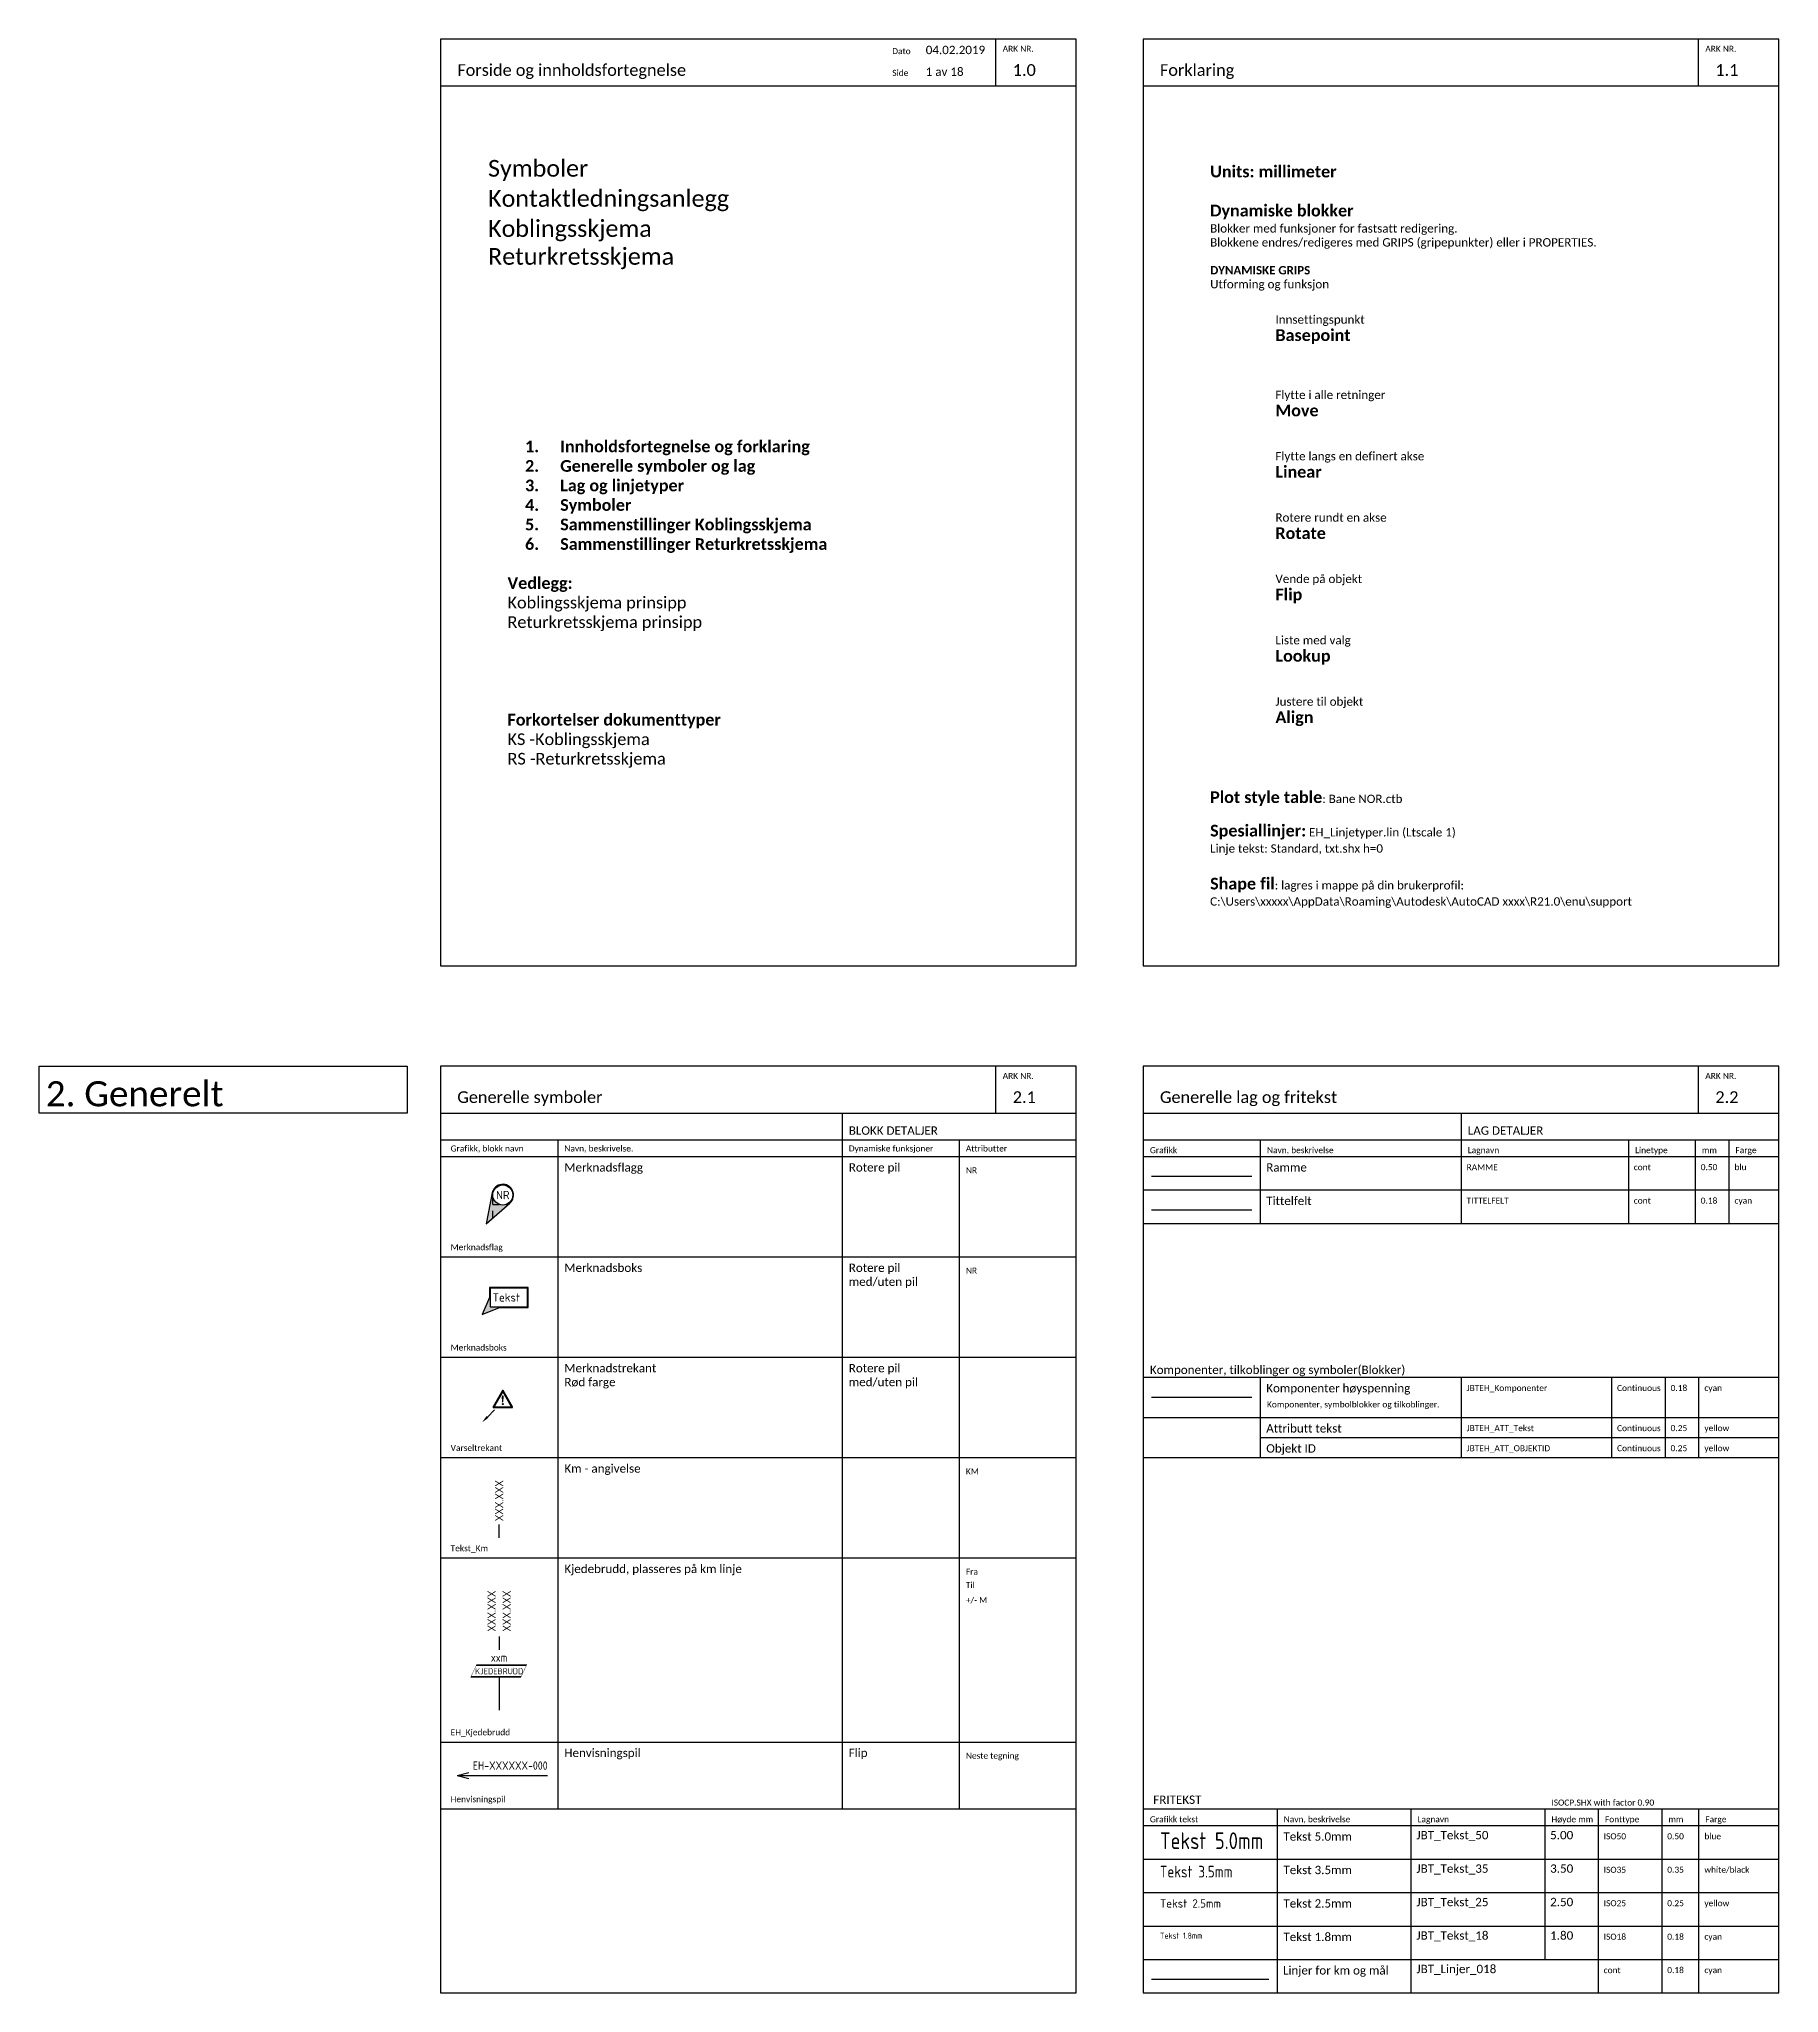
# Model space of a CAD drawing. Header units: metres. Extents: x -951 to 2504, y -1674 to 782.
# Drawn here: x 1136 to 1656, y -89 to 495 of the extents above; entities that cross this region are included whole.
import ezdxf
from ezdxf.enums import TextEntityAlignment as Align

# ---------------------------------------------------------------- set-up
doc = ezdxf.new("R2010")
doc.units = ezdxf.units.M
doc.layers.get('0').update_dxf_attribs({"color": 211})
for name, color, linetype in [('JBT_Linjer_018', 4, 'Continuous'), ('JBT_Roed merknad', 230, 'Continuous'), ('JBT_Tekst_18', 4, 'Continuous'), ('JBT_Tekst_25', 2, 'Continuous'), ('JBT_Tekst_35', 7, 'Continuous'), ('JBT_Tekst_50', 5, 'Continuous'), ('JBTEH_Komponenter', 4, 'Continuous'), ('RAMME', 5, 'Continuous'), ('RAMME SYMBOLER', 4, 'Continuous'), ('RAMME TEKST', 7, 'Continuous'), ('TITTELFELT', 4, 'Continuous')]:
    doc.layers.add(name, color=color, linetype=linetype)
doc.styles.add('Arial', font='arialbd.ttf')
doc.styles.add('Calibri', font='calibri.ttf')
doc.styles.add('ISO18', font='isocp.shx', dxfattribs={"width": 0.85, "height": 1.8})
doc.styles.add('ISO25', font='iso3098.shx', dxfattribs={"height": 2.5})
doc.styles.add('ISO35', font='isocp.shx', dxfattribs={"width": 0.9, "height": 3.5})
doc.styles.add('ISO50', font='isocp.shx', dxfattribs={"width": 0.9, "height": 5})

# ---------------------------------------------------------------- blocks, each defined once
blk = doc.blocks.new('*U84')
h = blk.add_hatch(color=256)
h.dxf.hatch_style = 1
h.paths.add_polyline_path([(-2.65, 0.2), (2.65, 0.2), (0, 4.8)], flags=16)
edge = h.paths.add_edge_path()
edge.add_line((-2.83, 0), (2.83, 0))
edge.add_arc((2.83, 0.1), 0.1, 270, 390)
edge.add_line((2.91, 0.15), (0.09, 5.05))
edge.add_arc((0, 5), 0.1, 30, 150)
edge.add_line((-0.09, 5.05), (-2.91, 0.15))
edge.add_arc((-2.83, 0.1), 0.1, 150, 270)
h = blk.add_hatch(color=256)
h.dxf.hatch_style = 1
edge = h.paths.add_edge_path()
edge.add_line((-0.15, 3.24), (-0.06, 1.65))
edge.add_arc((0, 1), 0.65, 84.78818, 95.21182, ccw=False)
edge.add_line((0.06, 1.65), (0.15, 3.24))
edge.add_arc((0, 3.25), 0.15, 356.7432, 543.2568)
h = blk.add_hatch(color=256)
h.dxf.hatch_style = 1
edge = h.paths.add_edge_path()
edge.add_arc((0, 1), 0.15, 0, 360)
h = blk.add_hatch(color=256)
h.dxf.hatch_style = 1
h.paths.add_polyline_path([(-6.19, -4.46), (-4.86, -2.6), (-4.33, -3.13)])
blk.add_line((-2.47, -0.74), (-4.6, -2.86))
for points in [[(-2.83, 0), (2.83, 0, 0.57735), (2.91, 0.15), (0.09, 5.05, 0.57735), (-0.09, 5.05), (-2.91, 0.15, 0.57735)], [(-0.15, 3.24), (-0.06, 1.65, -0.045513), (0.06, 1.65), (0.15, 3.24, 1.058521)]]:
    blk.add_lwpolyline(points, format="xyb", close=True)
blk.add_lwpolyline([(-2.65, 0.2), (2.65, 0.2), (0, 4.8)], close=True)
blk.add_circle((0, 1), 0.15)
blk = doc.blocks.new('Tekst_Km')
at = {"layer": 'JBT_Linjer_018'}
blk.add_line((0, -4), (0, 0), dxfattribs=at)
at = {"style": 'ISO25', "width": 0.9}
blk.add_attdef('KM', text='', height=2.5, rotation=90, dxfattribs=at).set_placement((0, 1), align=Align.MIDDLE_LEFT)
blk = doc.blocks.new('*U80')
at = {"layer": 'JBT_Linjer_018'}
for q in [(3.4, 0.91), (27, 0), (3.4, -0.91)]:
    blk.add_line((0, 0), q, dxfattribs=at)
at = {"style": 'ISO25', "width": 0.9}
blk.add_attdef('HENVISING', text='', height=2.5, dxfattribs=at).set_placement((27, 1.7), align=Align.RIGHT)
blk = doc.blocks.new('EH_Kjedebrudd')
at = {"color": 4}
for p, q in [((0, 0), (0, -4)), ((0, -12), (0, -22))]:
    blk.add_line(p, q, dxfattribs=at)
blk.add_lwpolyline([(-8.43, -12, 0.5, 0.5, 0), (6.57, -12, 0.1, 0.1, 0), (8.2, -8.5, 0.5, 0.5, 0), (-6.8, -8.5, 0.1, 0.1, 0)], format="xyseb", close=True)
at = {"color": 4, "linetype": 'ByBlock', "style": 'ISO25', "width": 0.9}
blk.add_text('KJEDEBRUDD', height=1.8, dxfattribs=at).set_placement((0, -11.25), align=Align.CENTER)
at = {"color": 2, "style": 'ISO25', "width": 0.9}
for tag, p in [('KB-FRA', (-2.25, 1.5)), ('KB-TIL', (2.25, 1.5))]:
    blk.add_attdef(tag, text='', height=2.5, rotation=90, dxfattribs=at).set_placement(p, align=Align.MIDDLE_LEFT)
blk.add_attdef('KB-M', text='', height=2.5, dxfattribs=at).set_placement((0, -7.5), align=Align.CENTER)
blk = doc.blocks.new('Merknadsboks')
h = blk.add_hatch(color=256)
h.dxf.hatch_style = 1
h.paths.add_polyline_path([(2.32, 2.32), (13.52, 2.32), (13.52, 7.92), (2.32, 7.92)], flags=16)
h.paths.add_polyline_path([(0, 0), (5.12, 2.12), (13.72, 2.12), (13.72, 8.12), (2.12, 8.12), (2.12, 5.12)])
for points in [[(0, 0), (5.12, 2.12), (13.72, 2.12), (13.72, 8.12), (2.12, 8.12), (2.12, 5.12)], [(2.32, 2.32), (13.52, 2.32), (13.52, 7.92), (2.32, 7.92)]]:
    blk.add_lwpolyline(points, close=True)
at = {"style": 'ISO25'}
blk.add_attdef('TEKST', (3.12, 3.87), '', height=2.5, dxfattribs=at)
blk = doc.blocks.new('Merknadsflag')
h = blk.add_hatch()
h.set_pattern_fill('ANGLE', color=256)
h.set_pattern_definition([(0, (0, 0), (0, 6.985), [5.08, -1.905]), (90, (0, 0), (-6.985, 4e-16), [5.08, -1.905])])
edge = h.paths.add_edge_path(flags=16)
edge.add_arc((0, 3.5), 3, 0, 360)
edge = h.paths.add_edge_path()
edge.add_arc((0, 3.5), 3.2, 311.33708, 528.66292)
edge.add_line((-5, -5.16), (2.11, 1.1))
h = blk.add_hatch(color=256)
h.dxf.hatch_style = 1
edge = h.paths.add_edge_path(flags=16)
edge.add_arc((0, 3.5), 3, 0, 360)
edge = h.paths.add_edge_path()
edge.add_line((-3.14, 4.13), (-5, -5.16))
edge.add_line((-5, -5.16), (2.11, 1.1))
edge.add_arc((0, 3.5), 3.2, 311.33708, 528.66292)
blk.add_lwpolyline([(-3.14, 4.13), (-5, -5.16), (2.11, 1.1, 1.393261)], format="xyb", close=True)
blk.add_circle((0, 3.5), 3)
at = {"style": 'ISO25'}
blk.add_attdef('NR', text='', height=2.5, dxfattribs=at).set_placement((0, 3.5), align=Align.MIDDLE)

msp = doc.modelspace()

# ---------------------------------------------------------------- linework, layer by layer
at = {"layer": 'JBT_Linjer_018'}
msp.add_line((1503.12, -85), (1468.12, -85), dxfattribs=at)
at = {"layer": 'JBTEH_Komponenter'}
msp.add_line((1498.12, 89), (1468.12, 89), dxfattribs=at)
at = {"layer": 'RAMME'}
msp.add_line((1498.12, 155), (1468.12, 155), dxfattribs=at)
for points in [[(1445.62, 495), (1255.62, 495), (1255.62, 218), (1445.62, 218)], [(1655.62, 495), (1465.62, 495), (1465.62, 218), (1655.62, 218)], [(1135.62, 188), (1245.62, 188), (1245.62, 174), (1135.62, 174)], [(1445.62, 188), (1255.62, 188), (1255.62, -89), (1445.62, -89)], [(1655.62, 188), (1465.62, 188), (1465.62, -89), (1655.62, -89)]]:
    msp.add_lwpolyline(points, close=True, dxfattribs=at)
for points in [[(1255.62, 481), (1445.62, 481)], [(1465.62, 481), (1655.62, 481)], [(1255.62, 174), (1445.62, 174)], [(1465.62, 174), (1655.62, 174)]]:
    msp.add_lwpolyline(points, dxfattribs=at)
at = {"layer": 'RAMME SYMBOLER'}
for p, q in [((1421.62, 481), (1421.62, 495)), ((1631.62, 481), (1631.62, 495)), ((1421.62, 174), (1421.62, 188)), ((1631.62, 174), (1631.62, 188)), ((1375.62, 174), (1375.62, -34)), ((1560.62, 174), (1560.62, 141)), ((1255.62, 166), (1445.62, 166)), ((1290.62, 166), (1290.62, -34)), ((1410.62, 166), (1410.62, -34)), ((1465.62, 166), (1655.62, 166)), ((1500.62, 166), (1500.62, 141)), ((1610.62, 166), (1610.62, 141)), ((1630.62, 166), (1630.62, 141)), ((1640.62, 166), (1640.62, 141)), ((1255.62, 161), (1445.62, 161)), ((1465.62, 161), (1655.62, 161)), ((1465.62, 151), (1655.62, 151)), ((1465.62, 141), (1655.62, 141)), ((1255.62, 131), (1445.62, 131)), ((1255.62, 101), (1445.62, 101)), ((1465.62, 95), (1655.62, 95)), ((1500.62, 95), (1500.62, 71)), ((1560.62, 95), (1560.62, 71)), ((1605.62, 95), (1605.62, 71)), ((1621.62, 95), (1621.62, 71)), ((1631.62, 95), (1631.62, 71)), ((1465.62, 83), (1655.62, 83)), ((1500.62, 77), (1655.62, 77)), ((1255.62, 71), (1445.62, 71)), ((1465.62, 71), (1655.62, 71)), ((1255.62, 41), (1445.62, 41)), ((1255.62, -14), (1445.62, -14)), ((1255.62, -34), (1445.62, -34)), ((1465.62, -34), (1655.62, -34)), ((1505.62, -34), (1505.62, -79)), ((1545.62, -34), (1545.62, -79)), ((1585.62, -34), (1585.62, -79)), ((1601.62, -34), (1601.62, -79)), ((1620.62, -34), (1620.62, -79)), ((1631.62, -34), (1631.62, -79)), ((1465.62, -39), (1655.62, -39)), ((1505.62, -39), (1505.62, -79)), ((1465.62, -49), (1655.62, -49)), ((1465.62, -59), (1655.62, -59)), ((1465.62, -69), (1655.62, -69)), ((1465.62, -79), (1655.62, -79)), ((1505.62, -79), (1505.62, -89)), ((1545.62, -79), (1545.62, -89)), ((1601.62, -79), (1601.62, -89)), ((1620.62, -79), (1620.62, -89)), ((1631.62, -79), (1631.62, -89))]:
    msp.add_line(p, q, dxfattribs=at)
at = {"layer": 'TITTELFELT'}
msp.add_line((1498.12, 145), (1468.12, 145), dxfattribs=at)

# ---------------------------------------------------------------- block references
at = {"layer": 'JBT_Linjer_018'}
msp.add_blockref('EH_Kjedebrudd', (1273.12, 17.5), dxfattribs=at).add_auto_attribs({'KB-FRA': 'XXX.XXX', 'KB-TIL': 'XXX.XXX', 'KB-M': 'xxm'})
at = {"layer": 'JBT_Roed merknad'}
msp.add_blockref('*U84', (1274.21, 86), dxfattribs=at)
at = {"layer": 'JBT_Tekst_25'}
for name, p, values in [('Merknadsflag', (1274.21, 146), {'NR': 'NR'}), ('Merknadsboks', (1268.08, 113.77), {'TEKST': 'Tekst'}), ('Tekst_Km', (1273.12, 51), {'KM': 'XXX.XXX'}), ('*U80', (1260.62, -24), {'HENVISING': 'EH-XXXXXX-000'})]:
    msp.add_blockref(name, p, dxfattribs=at).add_auto_attribs(values)

# ---------------------------------------------------------------- texts
at = {"layer": 'JBT_Tekst_18', "linetype": 'ByBlock', "insert": (1470.62, -71), "char_height": 1.8, "attachment_point": 1, "style": 'ISO18'}
msp.add_mtext_dynamic_manual_height_columns('Tekst 1.8mm', width=46, gutter_width=6.5, heights=[0], dxfattribs=at)
at = {"layer": 'JBT_Tekst_25', "insert": (1470.62, -61), "char_height": 2.5, "attachment_point": 1, "style": 'ISO25'}
msp.add_mtext_dynamic_manual_height_columns('Tekst 2.5mm', width=46, gutter_width=6.5, heights=[0], dxfattribs=at)
at = {"layer": 'JBT_Tekst_35', "insert": (1470.62, -51), "char_height": 3.5, "attachment_point": 1, "style": 'ISO35'}
msp.add_mtext_dynamic_manual_height_columns('Tekst 3.5mm', width=46, gutter_width=6.5, heights=[0], dxfattribs=at)
at = {"layer": 'JBT_Tekst_50', "insert": (1470.62, -41), "char_height": 5, "attachment_point": 1, "style": 'ISO50'}
msp.add_mtext_dynamic_manual_height_columns('Tekst 5.0mm', width=46, gutter_width=6.5, heights=[0], dxfattribs=at)
at = {"layer": 'RAMME TEKST', "linetype": 'ByBlock', "style": 'Calibri'}
for s, height, p in [('Dato', 1.8, (1390.62, 490.5)), ('04.02.2019', 2.5, (1400.62, 490.5)), ('ARK NR.', 1.8, (1423.62, 491.2)), ('ARK NR.', 1.8, (1633.62, 491.2)), ('Forside og innholdsfortegnelse', 3.5, (1260.62, 484)), ('Side', 1.8, (1390.62, 484)), ('1 av 18', 2.5, (1400.62, 484)), ('1.0', 3.5, (1426.62, 484)), ('Forklaring', 3.5, (1470.62, 484)), ('1.1', 3.5, (1636.62, 484)), ('ARK NR.', 1.8, (1423.62, 184.2)), ('ARK NR.', 1.8, (1633.62, 184.2)), ('Generelle symboler', 3.5, (1260.62, 177)), ('2.1', 3.5, (1426.62, 177)), ('Generelle lag og fritekst', 3.5, (1470.62, 177)), ('2.2', 3.5, (1636.62, 177)), ('BLOKK DETALJER', 2.5, (1377.62, 167.5)), ('LAG DETALJER', 2.5, (1562.62, 167.5)), ('Grafikk, blokk navn', 1.8, (1258.62, 162.5)), ('Navn, beskrivelse. ', 1.8, (1292.62, 162.5)), ('Dynamiske funksjoner', 1.8, (1377.62, 162.5)), ('Attributter', 1.8, (1412.62, 162.5)), ('Grafikk', 1.8, (1467.62, 162)), ('Navn, beskrivelse', 1.8, (1502.62, 162)), ('Lagnavn', 1.8, (1562.62, 162)), ('Linetype', 1.8, (1612.62, 162)), ('Farge', 1.8, (1642.62, 162)), ('RAMME', 1.8, (1562.28, 156.91)), ('cont', 1.8, (1612.24, 156.91)), ('0.50', 1.8, (1632.24, 156.92)), ('mm', 1.8, (1632.6, 162)), ('blu', 1.8, (1642.34, 156.92)), ('TITTELFELT', 1.8, (1562.28, 146.91)), ('cont', 1.8, (1612.24, 146.91)), ('0.18', 1.8, (1632.24, 146.92)), ('cyan', 1.8, (1642.34, 146.92)), ('Komponenter, symbolblokker og tilkoblinger.  ', 1.8, (1502.62, 86)), ('JBTEH_Komponenter', 1.8, (1562.28, 90.91)), ('Continuous', 1.8, (1607.24, 90.91)), ('0.18', 1.8, (1623.24, 90.92)), ('cyan', 1.8, (1633.34, 90.92)), ('JBTEH_ATT_Tekst', 1.8, (1562.28, 78.91)), ('Continuous', 1.8, (1607.24, 78.91)), ('0.25', 1.8, (1623.24, 78.92)), ('yellow', 1.8, (1633.34, 78.92)), ('JBTEH_ATT_OBJEKTID', 1.8, (1562.28, 72.91)), ('Continuous', 1.8, (1607.24, 72.91)), ('0.25', 1.8, (1623.24, 72.92)), ('yellow', 1.8, (1633.34, 72.92)), ('FRITEKST', 2.5, (1468.62, -32.5)), ('ISOCP.SHX with factor 0.90', 1.8, (1587.62, -33)), ('Grafikk tekst', 1.8, (1467.62, -38)), ('Navn, beskrivelse', 1.8, (1507.62, -38)), ('Lagnavn', 1.8, (1547.62, -38)), ('Høyde mm', 1.8, (1587.62, -38)), ('Fonttype', 1.8, (1603.62, -38)), ('mm', 1.8, (1622.6, -38)), ('Farge', 1.8, (1633.62, -38)), ('ISO50', 1.8, (1603.24, -43.09)), ('0.50', 1.8, (1622.24, -43.08)), ('blue', 1.8, (1633.34, -43.08)), ('ISO35', 1.8, (1603.24, -53.09)), ('0.35', 1.8, (1622.24, -53.08)), ('white/black', 1.8, (1633.34, -53.08)), ('ISO25', 1.8, (1603.24, -63.09)), ('0.25', 1.8, (1622.24, -63.08)), ('yellow', 1.8, (1633.34, -63.08)), ('ISO18', 1.8, (1603.24, -73.09)), ('0.18', 1.8, (1622.24, -73.08)), ('cyan', 1.8, (1633.34, -73.08)), ('cont', 1.8, (1603.24, -83.09)), ('0.18', 1.8, (1622.24, -83.08)), ('cyan', 1.8, (1633.34, -83.08))]:
    msp.add_text(s, height=height, dxfattribs=at).set_placement(p)
at = {"layer": 'RAMME TEKST', "style": 'Calibri'}
for s, height, p in [('2. Generelt', 7.5, (1137.62, 176)), ('NR', 1.8, (1412.62, 156)), ('Ramme', 2.5, (1502.39, 156.5)), ('Tittelfelt', 2.5, (1502.39, 146.5)), ('Merknadsflag', 1.8, (1258.62, 133)), ('NR', 1.8, (1412.62, 126)), ('NR', 1.8, (1412.62, 126)), ('Merknadsboks', 1.8, (1258.62, 103)), ('Komponenter, tilkoblinger og symboler(Blokker)', 2.5, (1467.62, 96)), ('Komponenter høyspenning', 2.5, (1502.39, 90.5)), ('Attributt tekst', 2.5, (1502.39, 78.5)), ('Varseltrekant', 1.8, (1258.62, 73)), ('Objekt ID', 2.5, (1502.39, 72.5)), ('KM', 1.8, (1412.62, 66)), ('Tekst_Km', 1.8, (1258.62, 43)), ('Kjedebrudd, plasseres på km linje', 2.5, (1292.62, 36.5)), ('Fra', 1.8, (1412.62, 36)), ('Til', 1.8, (1412.62, 32)), ('+/- M', 1.8, (1412.62, 27.5)), ('EH_Kjedebrudd', 1.8, (1258.62, -12)), ('Henvisningspil', 2.5, (1292.62, -18.5)), ('Neste tegning', 1.8, (1412.62, -19)), ('Henvisningspil', 1.8, (1258.62, -32)), ('Tekst 5.0mm', 2.5, (1507.52, -43.5)), ('JBT_Tekst_50', 2.5, (1547.28, -43.09)), ('5.00', 2.5, (1587.24, -43.08)), ('Tekst 3.5mm', 2.5, (1507.52, -53.5)), ('JBT_Tekst_35', 2.5, (1547.28, -53.09)), ('3.50', 2.5, (1587.24, -53.08)), ('Tekst 2.5mm', 2.5, (1507.52, -63.5)), ('JBT_Tekst_25', 2.5, (1547.28, -63.09)), ('2.50', 2.5, (1587.24, -63.08)), ('Tekst 1.8mm', 2.5, (1507.52, -73.5)), ('JBT_Tekst_18', 2.5, (1547.28, -73.09)), ('1.80', 2.5, (1587.24, -73.08)), ('Linjer for km og mål', 2.5, (1507.39, -83.5)), ('JBT_Linjer_018', 2.5, (1547.28, -83.09))]:
    msp.add_text(s, height=height, dxfattribs=at).set_placement(p)
at = {"layer": 'RAMME TEKST', "linetype": 'ByBlock', "insert": (1269.8, 458.87), "char_height": 5, "attachment_point": 1, "style": 'Arial'}
msp.add_mtext_dynamic_manual_height_columns('\\pxa0.66667,sm1.07917;{\\fCalibri|b0|i0|c0|p34;Symboler\\PKontaktledningsanlegg\\P\\pb0.6,a0,sm1;Koblingsskjema\\PReturkretsskjema}', width=150, gutter_width=12.5, heights=[0], dxfattribs=at)
at = {"layer": 'RAMME TEKST', "attachment_point": 1}
for s, width, insert, char_height in [('{\\fCalibri|b1|i0|c0|p34;\\H1.4x;Units: millimeter\\P\\PDynamiske blokker \\P\\fCalibri|b0|i0|c0|p34;\\H0.71428x;Blokker med funksjoner for fastsatt redigering. \\PBlokkene endres/redigeres med GRIPS (gripepunkter) eller i PROPERTIES.\\P\\P\\fCalibri|b1|i0|c0|p34;\\H1.00001x;DYNAMISKE GRIPS \\P\\fCalibri|b0|i0|c0|p34;Utforming og funksjon}', 150, (1485.62, 457.16), 2.5), ('{\\fCalibri|b0|i0|c0|p34;Innsettingspunkt \\P\\fCalibri|b1|i0|c0|p34;\\H1.4x;Basepoint\\P\\H0.71429x;\\P\\P\\P\\fCalibri|b0|i0|c0|p34;Flytte i alle retninger \\P\\fCalibri|b1|i0|c0|p34;\\H1.39999x;Move\\P\\H0.71429x;\\P\\P\\fCalibri|b0|i0|c0|p34;Flytte langs en definert akse \\P\\fCalibri|b1|i0|c0|p34;\\H1.39999x;Linear\\P\\H0.71429x;\\P\\P\\fCalibri|b0|i0|c0|p34;Rotere rundt en akse \\P\\fCalibri|b1|i0|c0|p34;\\H1.39999x;Rotate\\P\\H0.71429x;\\P\\P\\fCalibri|b0|i0|c0|p34;Vende på objekt \\P\\fCalibri|b1|i0|c0|p34;\\H1.39999x;Flip\\P\\H0.71429x;\\P\\P\\fCalibri|b0|i0|c0|p34;Liste med valg\\P\\fCalibri|b1|i0|c0|p34;\\H1.39999x;Lookup\\P\\H0.71429x;\\P\\P\\fCalibri|b0|i0|c0|p34;Justere til objekt \\P\\fCalibri|b1|i0|c0|p34;\\H1.39999x;Align}', 55.0824, (1505.14, 412.42), 2.5), ('\\pxi-3,l4.5,b0.6,sm1,t4.5;{\\fCalibri|b1|i0|c0|p34;1.^IInnholdsfortegnelse og forklaring\\P2.^IGenerelle symboler og lag\\fCalibri|b0|i0|c0|p34;\\P\\fCalibri|b1|i0|c0|p34;3.^ILag og linjetyper\\P4.^ISymboler\\fCalibri|b0|i0|c0|p34;\\P\\fCalibri|b1|i0|c0|p34;5.^ISammenstillinger Koblingsskjema\\P6.^ISammenstillinger Returkretsskjema\\P\\pi0,l0,tz;\\fCalibri|b0|i0|c0|p34;\\P\\fCalibri|b1|i0|c0|p34;Vedlegg:\\P\\fCalibri|b0|i0|c0|p34;Koblingsskjema prinsipp\\PReturkretsskjema prinsipp\\P\\P\\P\\P\\P\\fCalibri|b1|i0|c0|p34;Forkortelser dokumenttyper\\P\\fCalibri|b0|i0|c0|p34;KS -Koblingsskjema\\PRS -Returkretsskjema}', 150, (1275.62, 375), 3.5), ('{\\fCalibri|b0|i0|c0|p34;\\H1.00001x;\\P\\H1.4x;\\P\\fCalibri|b1|i0|c0|p34;Plot style table\\fCalibri|b0|i0|c0|p34;\\H0.71429x;: Bane NOR.ctb\\P\\P\\fCalibri|b1|i0|c0|p34;\\H1.39998x;Spesiallinjer:\\H0.71429x; \\fCalibri|b0|i0|c0|p34;EH_Linjetyper.lin (Ltscale 1) \\PLinje tekst: Standard, txt.shx h=0\\H1.00001x;\\P\\fCalibri|b1|i0|c0|p34;\\H1.39999x;\\PShape fil\\fCalibri|b0|i0|c0|p34;\\H0.71429x;: lagres i mappe på din brukerprofil: \\PC:\\\\Users\\\\xxxxx\\\\AppData\\\\Roaming\\\\Autodesk\\\\AutoCAD xxxx\\\\R21.0\\\\enu\\\\support}', 150, (1485.62, 280.16), 2.5)]:
    msp.add_mtext_dynamic_manual_height_columns(s, width=width, gutter_width=12.5, heights=[0], dxfattribs=dict(at, insert=insert, char_height=char_height))
at = {"layer": 'RAMME TEKST', "char_height": 2.5, "width": 39.6865, "attachment_point": 1, "style": 'Calibri'}
for s, insert in [('Merknadsflagg', (1292.62, 159)), ('Merknadsboks', (1292.62, 129)), ('Merknadstrekant\\PRød farge', (1292.62, 99)), ('Km - angivelse', (1292.62, 69))]:
    msp.add_mtext(s, dxfattribs=dict(at, insert=insert))
at = {"layer": 'RAMME TEKST', "linetype": 'ByBlock', "char_height": 2.5, "width": 33, "attachment_point": 1, "style": 'Calibri'}
for s, insert in [('Rotere pil', (1377.62, 159)), ('Rotere pil\\Pmed/uten pil', (1377.62, 129)), ('Rotere pil', (1377.62, 129)), ('Rotere pil\\Pmed/uten pil', (1377.62, 99)), ('Flip', (1377.62, -16))]:
    msp.add_mtext(s, dxfattribs=dict(at, insert=insert))

doc.saveas('drawing.dxf')
